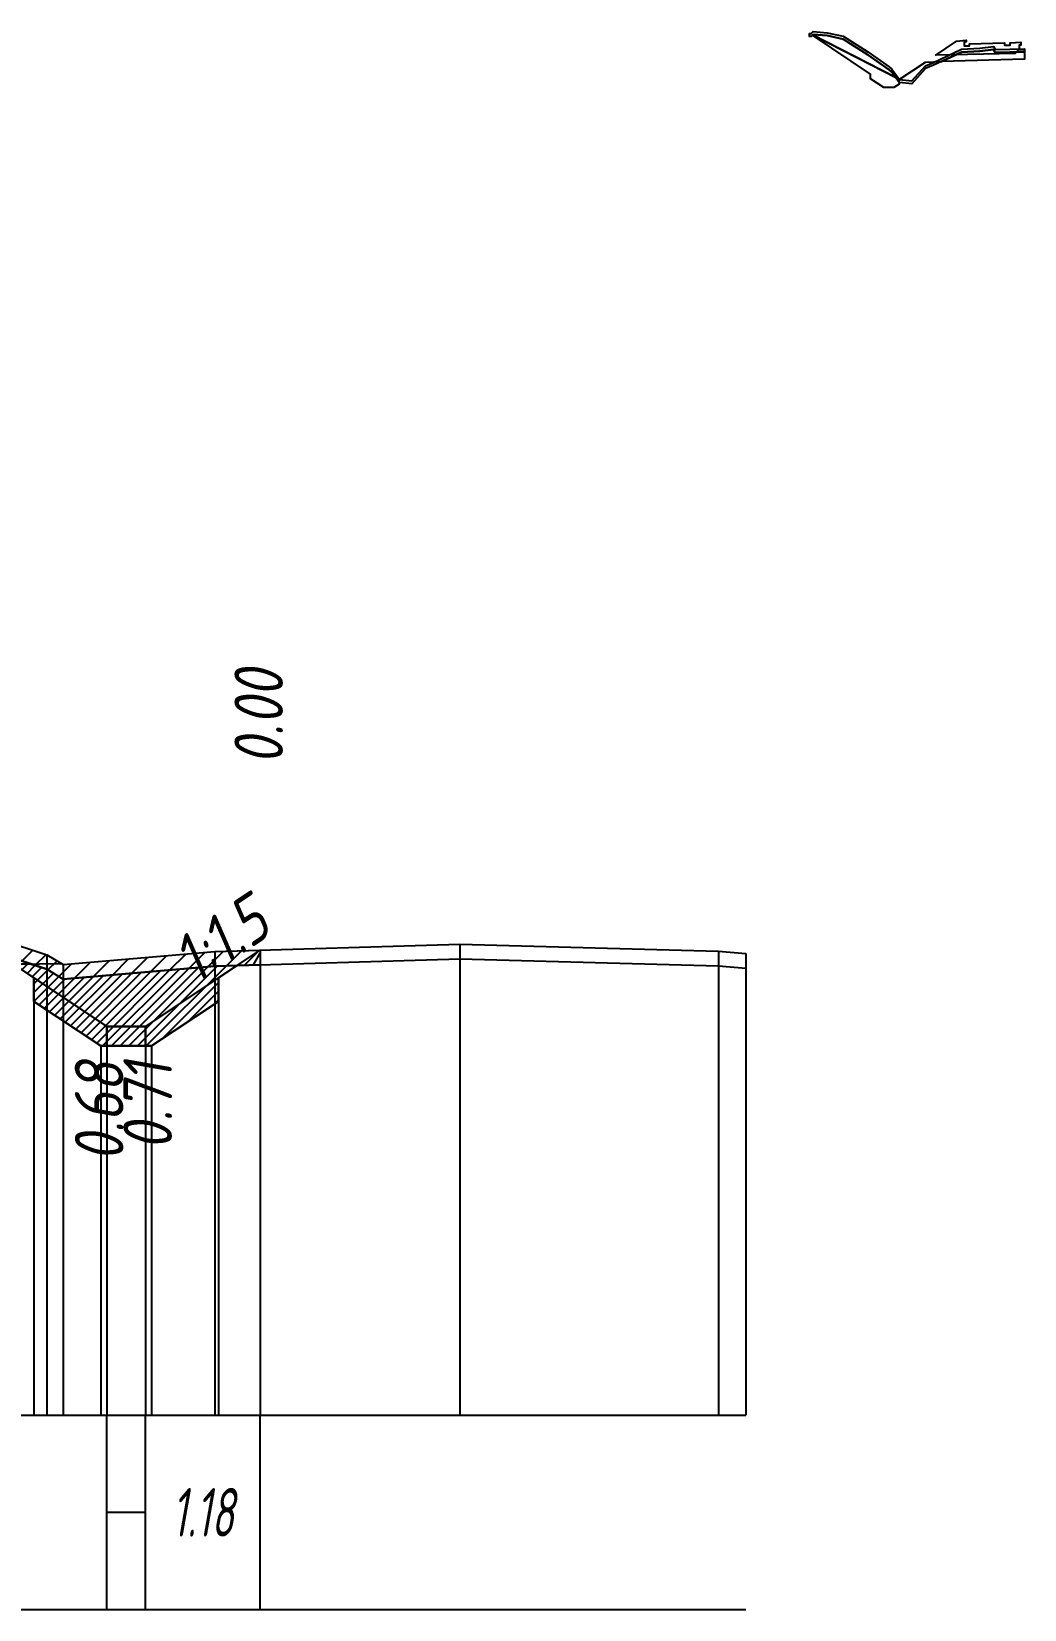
# Model space of a CAD drawing. Extents: x -717 to 1451, y -133302 to 233.
# Drawn here: x -129.8 to -78.7, y -108341 to -108259.8 of the extents above; entities that cross this region are included whole.
import ezdxf
from ezdxf.enums import TextEntityAlignment as Align

# ---------------------------------------------------------------- set-up
doc = ezdxf.new("R2010")
doc.units = 0
doc.linetypes.add('штриховая', pattern=[0.75, 0.5, -0.25])
for name, color, linetype in [('Интерполированный поперечник', 2, 'Continuous'), ('Код_514', 1, 'Continuous'), ('Контур_0', 7, 'Continuous'), ('Контур_508', 7, 'Continuous'), ('Контур_512', 7, 'Continuous'), ('Контур_513', 7, 'Continuous'), ('Контур_818', 7, 'Continuous'), ('Красный поперечник', 1, 'Continuous'), ('Объём_2650', 7, 'Continuous'), ('Объём_2663', 7, 'Continuous'), ('Объём_2664', 7, 'Continuous'), ('Рабочие отметки', 7, 'Continuous'), ('Таблица', 7, 'Continuous'), ('Уклоны проезжей части', 7, 'Continuous'), ('Черный поперечник', 3, 'Continuous')]:
    doc.layers.add(name, color=color, linetype=linetype)
for name, color, linetype, true_color in [('Контур_2570', 7, 'Continuous', 0x80ff00), ('Контур_2583', 3, 'Continuous', 0x00ff00), ('Контур_2584', 3, 'Continuous', 0x00ff00), ('Контур_2736', 4, 'Continuous', 0x00ffff), ('Контур_2741', 4, 'Continuous', 0x00ffff), ('Контур_2742', 4, 'Continuous', 0x00ffff), ('Контур_2743', 4, 'Continuous', 0x00ffff), ('Контур_2744', 7, 'Continuous', 0xa4ffff), ('Контур_2750', 4, 'Continuous', 0x00ffff), ('Контур_2751', 4, 'Continuous', 0x00ffff), ('Контур_2752', 4, 'Continuous', 0x00ffff), ('Контур_707', 4, 'Continuous', 0x00ffff), ('Контур_720', 131, 'Continuous', 0xaaffff), ('Объём_2563', 7, 'Continuous', 0xff8000), ('Объём_2570', 7, 'Continuous', 0x80ff00), ('Объём_2583', 3, 'Continuous', 0x00ff00), ('Объём_2584', 3, 'Continuous', 0x00ff00), ('Объём_2594', 3, 'Continuous', 0x00ff00), ('Объём_2598', 3, 'Continuous', 0x00ff00), ('Объём_2600', 7, 'Continuous', 0x808000), ('Объём_2620', 2, 'Continuous', 0xffff00), ('Объём_2746', 2, 'Continuous', 0xffff00)]:
    doc.layers.add(name, color=color, linetype=linetype, true_color=true_color)
doc.styles.add('М', font='romand.shx', dxfattribs={"width": 0.8, "oblique": 10, "height": 2.5})

msp = doc.modelspace()

# ---------------------------------------------------------------- hatches: boundary and pattern name
at = {"layer": 'Объём_2570'}
h = msp.add_hatch(dxfattribs=at)
h.set_pattern_fill('ANSI31', color=256, scale=0.2)
h.set_pattern_definition([(45, (-413.77, 0), (-0.449012806, 0.449012806), [])])
h.paths.add_polyline_path([(-118.074, -108307.816), (-120.417, -108307.887), (-128.214, -108308.561), (-129.054, -108308.05), (-133.738, -108306.509), (-141.512, -108303.572), (-150.915, -108302.276), (-155.288, -108301.804), (-155.51, -108302.137), (-155.992, -108302.624), (-159.162, -108302.552), (-159.162, -108301.802), (-155.992, -108301.874), (-155.51, -108301.387), (-155.288, -108301.054), (-150.915, -108301.526), (-141.512, -108302.822), (-133.738, -108305.759), (-129.054, -108307.3), (-128.214, -108307.811), (-120.417, -108307.137), (-118.074, -108307.066)])
at = {"layer": 'Объём_2600'}
h = msp.add_hatch(dxfattribs=at)
h.set_pattern_fill('HONEY', color=5, scale=0.3)
h.set_pattern_definition([(0, (-413.77, 0), (1.42875, 0.8248891935), [0.9525, -1.905]), (120, (-413.77, 0), (-1.428749997, 0.824889199), [0.9525, -1.905]), (60, (-413.77, 0), (3e-09, 1.6497783924), [-1.905, 0.9525])])
h.paths.add_polyline_path([(-119.252, -108307.851), (-118.074, -108307.066), (-118.074, -108307.816)])
at = {"layer": 'Объём_2620'}
h = msp.add_hatch(dxfattribs=at)
h.set_pattern_fill('ANSI31', color=2, scale=0.1)
h.set_pattern_definition([(45, (-413.77, 0), (-0.224506403, 0.224506403), [])])
h.paths.add_polyline_path([(-129.054, -108308.05), (-128.214, -108308.561), (-120.417, -108307.887), (-119.252, -108307.851), (-120.225, -108308.5), (-120.225, -108309.702), (-123.673, -108312), (-126.278, -108312), (-129.725, -108309.702), (-129.725, -108308.5), (-130.783, -108307.795), (-129.971, -108307.748)])

# ---------------------------------------------------------------- linework, layer by layer
at = {"layer": 'Интерполированный поперечник', "linetype": 'штриховая', "ltscale": 10, "flags": 128}
msp.add_lwpolyline([(-283.157, -108309.983), (-128.324, -108307.76)], dxfattribs=at)
at = {"layer": 'Код_514'}
for p, q in [((-125.975, -108341), (-125.975, -108331)), ((-123.975, -108341), (-123.975, -108331)), ((-118.074, -108341), (-118.074, -108331)), ((-125.975, -108336), (-123.975, -108336))]:
    msp.add_line(p, q, dxfattribs=at)
at = {"layer": 'Контур_0', "flags": 128}
for points in [[(-141.662, -108300.543), (-130.783, -108307.795), (-130.783, -108307.795), (-130.783, -108307.795), (-130.783, -108307.795), (-130.783, -108307.795), (-130.783, -108307.795), (-130.783, -108307.795), (-130.783, -108307.795), (-130.783, -108307.795), (-130.783, -108307.795), (-130.783, -108307.795), (-130.783, -108307.795), (-130.783, -108307.795), (-130.783, -108307.795), (-125.975, -108311)], [(-130.783, -108307.795), (-125.975, -108311), (-123.975, -108311), (-118.074, -108307.066), (-118.074, -108307.066), (-118.074, -108307.066), (-118.074, -108307.066), (-118.074, -108307.066), (-118.074, -108307.066), (-118.074, -108307.066), (-118.074, -108307.066), (-118.074, -108307.066), (-118.074, -108307.066), (-118.074, -108307.066), (-118.074, -108307.066), (-118.074, -108307.066)]]:
    msp.add_lwpolyline(points, dxfattribs=at)
at = {"layer": 'Контур_2570', "flags": 128}
msp.add_lwpolyline([(-159.162, -108302.552), (-155.992, -108302.624), (-155.51, -108302.137), (-155.288, -108301.804), (-150.915, -108302.276), (-141.512, -108303.572), (-133.738, -108306.509), (-129.054, -108308.05), (-129.054, -108308.05), (-128.214, -108308.561), (-120.417, -108307.887), (-107.8, -108307.506), (-94.481, -108307.873), (-93.074, -108307.996)], dxfattribs=at)
at = {"layer": 'Контур_2583', "flags": 128}
for points in [[(-125.975, -108311), (-129.725, -108308.5), (-129.725, -108309.702), (-126.278, -108312), (-125.975, -108312), (-125.975, -108311)], [(-120.225, -108309.702), (-120.225, -108308.5), (-123.975, -108311), (-123.975, -108312), (-123.673, -108312), (-120.225, -108309.702)]]:
    msp.add_lwpolyline(points, dxfattribs=at)
at = {"layer": 'Контур_2584', "flags": 128}
msp.add_lwpolyline([(-125.975, -108311), (-125.975, -108312), (-123.975, -108312), (-123.975, -108311), (-125.975, -108311)], dxfattribs=at)
at = {"layer": 'Контур_2736', "flags": 128}
msp.add_lwpolyline([(-130.783, -108307.795), (-125.975, -108311)], dxfattribs=at)
at = {"layer": 'Контур_2741', "flags": 128}
msp.add_lwpolyline([(-118.074, -108307.066), (-118.074, -108307.066)], dxfattribs=at)
at = {"layer": 'Контур_2742', "flags": 128}
msp.add_lwpolyline([(-118.074, -108307.066), (-118.074, -108307.066)], dxfattribs=at)
at = {"layer": 'Контур_2743', "flags": 128}
msp.add_lwpolyline([(-118.074, -108307.066), (-118.074, -108307.066)], dxfattribs=at)
at = {"layer": 'Контур_2744', "flags": 128}
msp.add_lwpolyline([(-118.074, -108307.066), (-118.074, -108307.066)], dxfattribs=at)
msp.add_lwpolyline([(-118.074, -108307.066), (-118.074, -108307.066)], dxfattribs=at)
msp.add_lwpolyline([(-118.074, -108307.066), (-118.074, -108307.066)], dxfattribs=at)
msp.add_lwpolyline([(-118.074, -108307.066), (-118.074, -108307.066)], dxfattribs=at)
msp.add_lwpolyline([(-118.074, -108307.066), (-118.074, -108307.066)], dxfattribs=at)
msp.add_lwpolyline([(-118.074, -108307.066), (-118.074, -108307.066)], dxfattribs=at)
at = {"layer": 'Контур_2750', "flags": 128}
msp.add_lwpolyline([(-118.074, -108307.066), (-118.074, -108307.066)], dxfattribs=at)
at = {"layer": 'Контур_2751', "flags": 128}
msp.add_lwpolyline([(-118.074, -108307.066), (-118.074, -108307.066)], dxfattribs=at)
at = {"layer": 'Контур_2752', "flags": 128}
msp.add_lwpolyline([(-118.074, -108307.066), (-118.074, -108307.066)], dxfattribs=at)
at = {"layer": 'Контур_508', "flags": 128}
msp.add_lwpolyline([(-254.162, -108301.993), (-206.662, -108301.043), (-159.162, -108301.993), (-159.162, -108304.368), (-134.829, -108305.097), (-129.725, -108308.5), (-129.725, -108309.702), (-126.278, -108312), (-125.975, -108312), (-123.975, -108312), (-123.673, -108312), (-120.225, -108309.702), (-120.225, -108308.5), (-118.074, -108307.066)], dxfattribs=at)
at = {"layer": 'Контур_512', "flags": 128}
msp.add_lwpolyline([(-159.162, -108304.368), (-134.829, -108305.097), (-129.725, -108308.5), (-129.725, -108309.702), (-126.278, -108312), (-125.975, -108312), (-123.975, -108312), (-123.673, -108312), (-120.225, -108309.702), (-120.225, -108308.5), (-118.074, -108307.066)], dxfattribs=at)
at = {"layer": 'Контур_513', "flags": 128}
msp.add_lwpolyline([(-254.162, -108301.993), (-206.662, -108301.043), (-159.162, -108301.993), (-159.162, -108304.368), (-134.829, -108305.097), (-129.725, -108308.5), (-129.725, -108309.702), (-126.278, -108312), (-125.975, -108312), (-123.975, -108312), (-123.673, -108312), (-120.225, -108309.702), (-120.225, -108308.5), (-118.074, -108307.066)], dxfattribs=at)
at = {"layer": 'Контур_707', "flags": 128}
msp.add_lwpolyline([(-123.975, -108311), (-118.074, -108307.066)], dxfattribs=at)
at = {"layer": 'Контур_720', "flags": 128}
msp.add_lwpolyline([(-125.975, -108311), (-123.975, -108311)], dxfattribs=at)
at = {"layer": 'Контур_818', "flags": 128}
msp.add_lwpolyline([(-159.162, -108302.552), (-155.992, -108302.624), (-155.51, -108302.137), (-155.288, -108301.804), (-150.915, -108302.276), (-141.512, -108303.572), (-133.738, -108306.509), (-129.054, -108308.05), (-129.054, -108308.05), (-128.214, -108308.561), (-120.417, -108307.887), (-118.074, -108307.816)], dxfattribs=at)
at = {"layer": 'Красный поперечник'}
for p, q in [((-141.662, -108300.543), (-125.975, -108311)), ((-123.975, -108311), (-118.074, -108307.066)), ((-118.074, -108307.066), (-118.074, -108331)), ((-129.725, -108308.5), (-129.725, -108331)), ((-120.225, -108308.5), (-120.225, -108331)), ((-129.725, -108309.702), (-129.725, -108331)), ((-120.225, -108309.702), (-120.225, -108331)), ((-125.975, -108311), (-123.975, -108311)), ((-126.278, -108312), (-126.278, -108331)), ((-125.975, -108312), (-125.975, -108331)), ((-123.975, -108312), (-123.975, -108331)), ((-123.673, -108312), (-123.673, -108331))]:
    msp.add_line(p, q, dxfattribs=at)
at = {"layer": 'Объём_2563', "flags": 128}
msp.add_lwpolyline([(-79.02, -108260.733), (-79.204, -108260.917), (-83.287, -108260.998), (-82.22, -108260.287), (-81.723, -108260.225), (-81.723, -108260.325), (-81.823, -108260.325), (-81.823, -108260.525), (-81.543, -108260.525), (-81.543, -108260.412), (-79.744, -108260.376), (-79.744, -108260.484), (-79.464, -108260.484), (-79.464, -108260.36), (-78.9, -108260.334), (-78.9, -108260.497), (-79, -108260.497), (-79, -108260.697), (-78.72, -108260.697), (-78.72, -108260.727), (-79.02, -108260.733), (-79.02, -108260.733)], dxfattribs=at)
at = {"layer": 'Объём_2570', "flags": 128}
for points in [[(-78.72, -108260.83), (-80.221, -108260.865), (-80.321, -108260.715), (-81.022, -108260.792), (-81.959, -108260.842), (-83.404, -108261.525), (-83.809, -108261.695), (-84.522, -108262.481), (-85.158, -108262.412), (-85.554, -108261.875), (-85.684, -108261.75), (-86.786, -108260.982), (-88.063, -108260.182), (-88.881, -108259.998), (-89.597, -108259.938), (-89.703, -108260.036), (-89.784, -108260.035), (-89.784, -108259.885), (-89.703, -108259.886), (-89.597, -108259.788), (-88.881, -108259.848), (-88.063, -108260.032), (-86.786, -108260.832), (-85.684, -108261.6), (-85.554, -108261.725), (-85.158, -108262.262), (-84.522, -108262.331), (-83.809, -108261.545), (-83.404, -108261.375), (-81.959, -108260.692), (-81.022, -108260.642), (-80.321, -108260.565), (-80.221, -108260.715), (-78.72, -108260.68), (-78.72, -108260.83), (-78.72, -108260.83)], [(-133.738, -108305.759), (-129.054, -108307.3), (-128.214, -108307.811), (-120.417, -108307.137), (-118.074, -108307.066), (-118.074, -108307.816), (-118.074, -108307.816)], [(-118.074, -108307.816), (-120.417, -108307.887), (-128.214, -108308.561), (-129.054, -108308.05), (-133.738, -108306.509)]]:
    msp.add_lwpolyline(points, dxfattribs=at)
at = {"layer": 'Объём_2583', "flags": 128}
for points in [[(-125.975, -108311), (-129.725, -108308.5), (-129.725, -108309.702), (-126.278, -108312), (-125.975, -108312), (-125.975, -108311)], [(-120.225, -108309.702), (-120.225, -108308.5), (-123.975, -108311), (-123.975, -108312), (-123.673, -108312), (-120.225, -108309.702)]]:
    msp.add_lwpolyline(points, dxfattribs=at)
at = {"layer": 'Объём_2584', "flags": 128}
msp.add_lwpolyline([(-125.975, -108311), (-125.975, -108312), (-123.975, -108312), (-123.975, -108311), (-125.975, -108311)], dxfattribs=at)
at = {"layer": 'Объём_2594', "flags": 128}
for points in [[(-129.725, -108308.5), (-125.975, -108311)], [(-123.975, -108311), (-120.225, -108308.5)]]:
    msp.add_lwpolyline(points, dxfattribs=at)
at = {"layer": 'Объём_2598', "flags": 128}
msp.add_lwpolyline([(-125.975, -108311), (-123.975, -108311)], dxfattribs=at)
at = {"layer": 'Объём_2600', "flags": 128}
msp.add_lwpolyline([(-85.166, -108262.251), (-83.822, -108261.355), (-82.992, -108261.33), (-83.404, -108261.525), (-83.809, -108261.695), (-84.522, -108262.481), (-85.158, -108262.412), (-85.166, -108262.401), (-85.166, -108262.251), (-85.166, -108262.251)], dxfattribs=at)
at = {"layer": 'Объём_2600', "color": 5, "flags": 128}
msp.add_lwpolyline([(-119.252, -108307.851), (-118.074, -108307.066), (-118.074, -108307.816), (-119.252, -108307.851), (-119.252, -108307.851)], dxfattribs=at)
at = {"layer": 'Объём_2620', "flags": 128}
for points in [[(-87.29, -108261.163), (-85.343, -108262.16), (-85.166, -108262.401), (-85.166, -108262.491), (-85.44, -108262.674), (-85.961, -108262.674), (-86.65, -108262.214), (-86.65, -108261.974), (-89.642, -108259.979), (-89.626, -108259.965), (-87.29, -108261.163), (-87.29, -108261.163)], [(-129.054, -108308.05), (-128.214, -108308.561), (-120.417, -108307.887), (-119.252, -108307.851), (-120.225, -108308.5), (-120.225, -108309.702), (-123.673, -108312), (-126.278, -108312), (-129.725, -108309.702), (-129.725, -108308.5), (-130.783, -108307.795), (-129.971, -108307.748), (-129.054, -108308.05), (-129.054, -108308.05)]]:
    msp.add_lwpolyline(points, dxfattribs=at)
at = {"layer": 'Объём_2650', "color": 6, "flags": 128}
for points in [[(-89.597, -108259.938), (-88.881, -108259.998), (-88.063, -108260.182), (-86.786, -108260.982), (-85.684, -108261.75), (-85.554, -108261.875), (-85.343, -108262.16), (-89.626, -108259.965), (-89.597, -108259.938), (-89.597, -108259.938)], [(-80.221, -108260.865), (-78.72, -108260.83), (-78.72, -108261.202), (-82.992, -108261.33), (-81.959, -108260.842), (-81.022, -108260.792), (-80.321, -108260.715), (-80.221, -108260.865), (-80.221, -108260.865)]]:
    msp.add_lwpolyline(points, dxfattribs=at)
at = {"layer": 'Объём_2663', "flags": 128}
for points in [[(-123.975, -108311), (-118.074, -108307.066)], [(-130.783, -108307.795), (-125.975, -108311)]]:
    msp.add_lwpolyline(points, dxfattribs=at)
at = {"layer": 'Объём_2664', "flags": 128}
msp.add_lwpolyline([(-125.975, -108311), (-123.975, -108311)], dxfattribs=at)
at = {"layer": 'Объём_2746', "flags": 128}
msp.add_lwpolyline([(-120.225, -108309.702), (-123.673, -108312), (-126.278, -108312), (-129.725, -108309.702), (-129.725, -108308.5), (-125.975, -108311), (-123.975, -108311), (-120.225, -108308.5), (-120.225, -108309.702), (-120.225, -108309.702)], dxfattribs=at)
at = {"layer": 'Таблица'}
for p, q in [((-333.77, -108331), (-93.074, -108331)), ((-333.77, -108341), (-93.074, -108341))]:
    msp.add_line(p, q, dxfattribs=at)
at = {"layer": 'Черный поперечник', "color": 7}
for p, q in [((-129.054, -108307.3), (-129.054, -108331)), ((-120.417, -108307.137), (-120.417, -108331)), ((-107.8, -108306.756), (-107.8, -108331)), ((-94.481, -108307.123), (-94.481, -108331)), ((-93.074, -108307.246), (-93.074, -108331)), ((-128.214, -108307.811), (-128.214, -108331))]:
    msp.add_line(p, q, dxfattribs=at)
at = {"layer": 'Черный поперечник', "flags": 128}
msp.add_lwpolyline([(-242.989, -108301.493), (-206.662, -108300.716), (-206.521, -108300.713), (-178.964, -108301.353), (-155.992, -108301.874), (-155.51, -108301.387), (-155.288, -108301.054), (-150.915, -108301.526), (-141.512, -108302.822), (-133.738, -108305.759), (-129.054, -108307.3), (-128.214, -108307.811), (-120.417, -108307.137), (-107.8, -108306.756), (-94.481, -108307.123), (-93.074, -108307.246)], dxfattribs=at)

# ---------------------------------------------------------------- texts
at = {"layer": 'Код_514', "style": 'М', "oblique": 10, "width": 0.6}
msp.add_text('1.18', height=2.5, dxfattribs=at).set_placement((-121.025, -108336), align=Align.MIDDLE_CENTER)
at = {"layer": 'Рабочие отметки', "color": 1, "style": 'М', "oblique": 10, "width": 0.8}
msp.add_text('0.00', height=2.5, rotation=90, dxfattribs=at).set_placement((-118.152, -108297.497), align=Align.MIDDLE_LEFT)
for s, p in [('0.68', (-126.368, -108312.8)), ('0.71', (-123.868, -108312.8))]:
    msp.add_text(s, height=2.5, rotation=90, dxfattribs=at).set_placement(p, align=Align.MIDDLE_RIGHT)
at = {"layer": 'Уклоны проезжей части', "color": 1, "style": 'М', "oblique": 10, "width": 0.8}
msp.add_text('1:1.5', height=2.5, rotation=33.69007, dxfattribs=at).set_placement((-118.965, -108308.149), align=Align.BOTTOM_CENTER)

doc.saveas('drawing.dxf')
